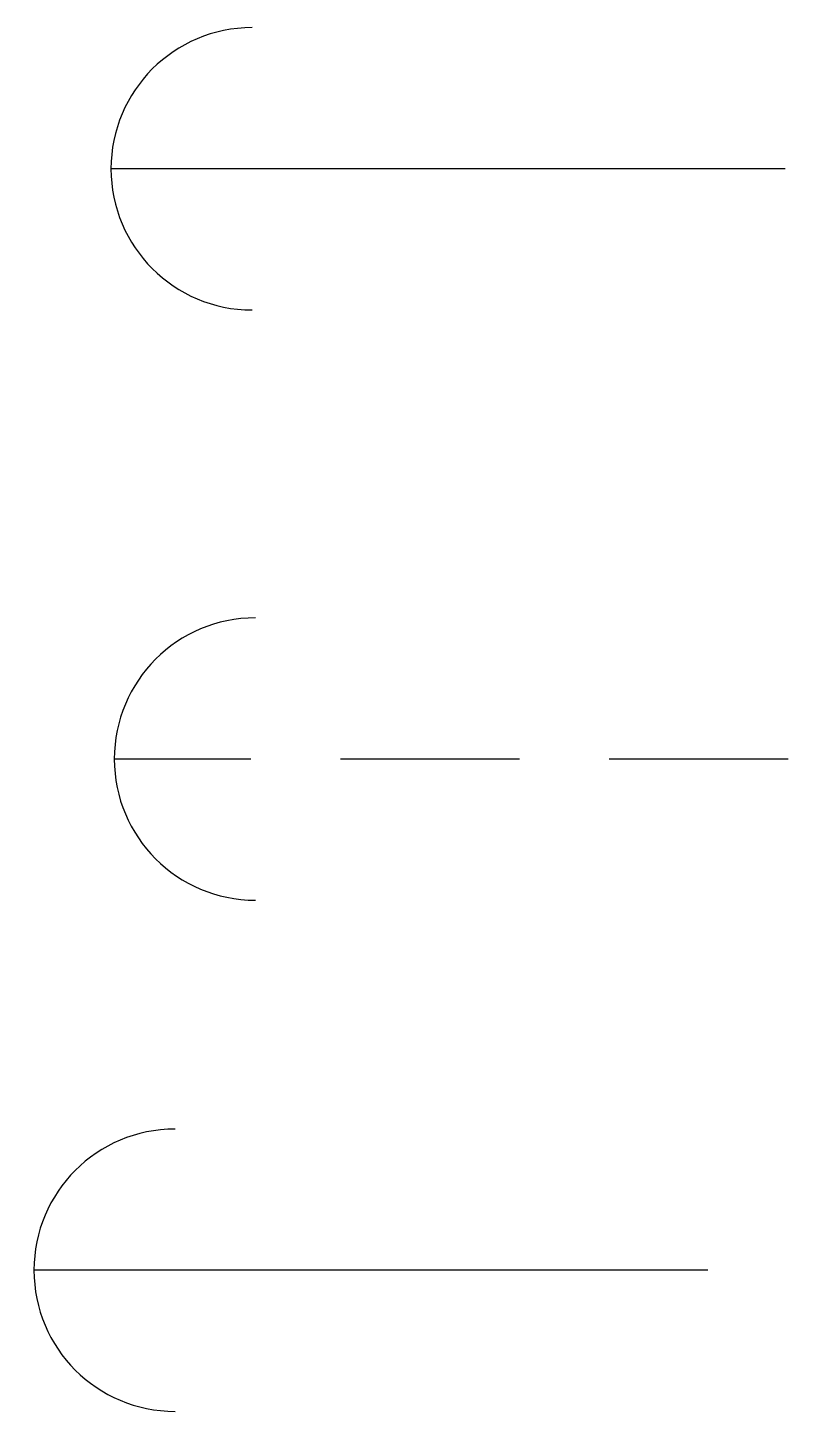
# Model space of a CAD drawing. Header units: metres. Extents: x 115.4 to 123.5, y 124.6 to 139.3.
import ezdxf

# ---------------------------------------------------------------- set-up
doc = ezdxf.new("R2010")
doc.units = ezdxf.units.M
doc.linetypes.add('DASHED2', pattern=[9.525, 6.35, -3.175])
doc.layers.get('0').update_dxf_attribs({"color": 6})

# ---------------------------------------------------------------- blocks, each defined once
blk = doc.blocks.new('STAY_EXT')
at = {"linetype": 'Continuous', "ltscale": 0.3}
blk.add_line((0, 0), (-7.166, 0), dxfattribs=at)
blk.add_arc((-5.666, 0), 1.5, 90, 270)
blk = doc.blocks.new('STAY_DEL')
at = {"linetype": 'DASHED2', "ltscale": 0.3}
blk.add_line((0, 0), (-7.166, 0), dxfattribs=at)
blk.add_arc((-5.666, 0), 1.5, 90, 270)
blk = doc.blocks.new('STAY_NEW')
blk.add_line((0, 0), (-7.166, 0))
blk.add_arc((-5.666, 0), 1.5, 90, 270)

msp = doc.modelspace()

# ---------------------------------------------------------------- block references
for name, p in [('STAY_EXT', (123.448, 137.788)), ('STAY_DEL', (123.483, 131.516)), ('STAY_NEW', (122.629, 126.084))]:
    msp.add_blockref(name, p)

doc.saveas('drawing.dxf')
